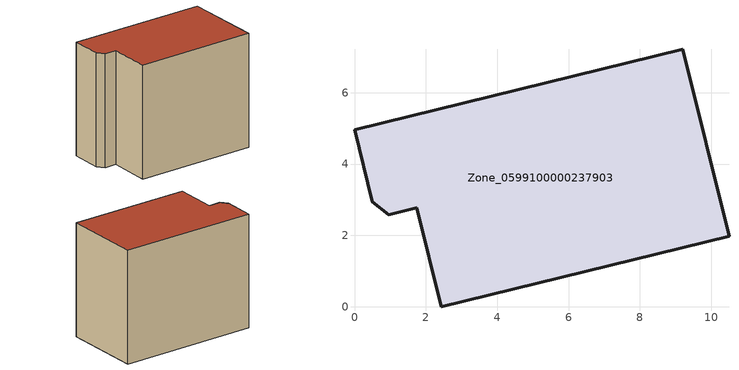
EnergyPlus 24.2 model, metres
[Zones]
Zone_0599100000237903
 floor ground (C_G): 0,4.96 9.2,7.22 10.5,1.98 2.43,0 1.75,2.77 0.96,2.58 0.5,2.94 z0
 wall outside (C_F): 2.43,0 10.5,1.98 9.2,7.22 0,4.96 0.5,2.94 0.96,2.58 1.75,2.77 2.43,0 z0:7.81
 roof outside (C_R): 9.2,7.22 0,4.96 0.5,2.94 0.96,2.58 1.75,2.77 2.43,0 10.5,1.98 z7.81
[BUILDING]
Pand.0599100000237903: North Axis=0; Terrain=City; Loads Convergence Tolerance Value=0.04; Temperature Convergence Tolerance Value=0.4; Solar Distribution=FullExterior; Maximum Number of Warmup Days=25; Minimum Number of Warmup Days=1
[Site:Location]
Rotterdam.The.Hague.AP_ZH_NLD Design_Conditions: Latitude=51.96; Longitude=4.45; Time Zone=1; Elevation=-4.5
[SITE:GROUNDTEMPERATURE:BUILDINGSURFACE]
18, 18, 18, 18, 18, 18, 18, 18, 18, 18, 18, 18
[MATERIAL] Thermal Absorptance=0.9; Solar Absorptance=0.7; Visible Absorptance=0.7
Name | Roughness | Thickness | Conductivity | Density | Specific Heat
G.TI.1975-1991 | MediumSmooth | 0.15 | 0.288461 | 540 | 1210
F.TI.1975-1991 | Rough | 0.3 | 0.230769 | 1920 | 840
R.TI.1975-1991 | MediumRough | 0.2 | 0.153846 | 1500 | 1000
[CONSTRUCTION]
C_G: G.TI.1975-1991
C_F: F.TI.1975-1991
C_R: R.TI.1975-1991
[ZONE]
Zone_0599100000237903: Type=1; Multiplier=1; Ceiling Height=Autocalculate; Volume=Autocalculate; Floor Area=autocalculate; Part of Total Floor Area=Yes
[ZONEINFILTRATION:DESIGNFLOWRATE]
Infil_Zone_0599100000237903: Zone or ZoneList or Space or SpaceList=Zone_0599100000237903; Schedule=AlwaysOn; Design Flow Rate Calculation Method=Flow/Area; Flow Rate per Floor Area=0.003; Constant Term Coefficient=1; Temperature Term Coefficient=0; Velocity Term Coefficient=0; Velocity Squared Term Coefficient=0
[HVACTEMPLATE:ZONE:IDEALLOADSAIRSYSTEM]
Zone_0599100000237903: Maximum Heating Supply Air Temperature=50; Minimum Cooling Supply Air Temperature=13; Maximum Heating Supply Air Humidity Ratio=0.0156; Minimum Cooling Supply Air Humidity Ratio=0.0077; Heating Limit=NoLimit; Cooling Limit=NoLimit; Dehumidification Control Type=ConstantSensibleHeatRatio; Cooling Sensible Heat Ratio=0.7; Dehumidification Setpoint=60; Humidification Control Type=None; Humidification Setpoint=30; Outdoor Air Method=None; Outdoor Air Flow Rate per Person=0.00944; Outdoor Air Flow Rate per Zone Floor Area=0; Outdoor Air Flow Rate per Zone=0; Demand Controlled Ventilation Type=None; Outdoor Air Economizer Type=NoEconomizer; Heat Recovery Type=None; Sensible Heat Recovery Effectiveness=0.7; Latent Heat Recovery Effectiveness=0.65
[ZONECONTROL:THERMOSTAT]
ThermostatControl_Zone_0599100000237903: Zone or ZoneList=Zone_0599100000237903; Control Type Schedule=DualSetpointControlType; Control 1=Thermostat_Zone_0599100000237903; Temperature Difference Between Cutout And Setpoint=0
[THERMOSTATSETPOINT:DUALSETPOINT]
Thermostat_Zone_0599100000237903: Heating Setpoint Temperature Schedule=HeatingSetpoint_Zone_0599100000237903; Cooling Setpoint Temperature Schedule=CoolingSetpoint_Zone_0599100000237903
[SCHEDULE:COMPACT]
HeatingSetpoint_Zone_0599100000237903: Through: 12/31, For: AllDays, Until: 24:00, 21
CoolingSetpoint_Zone_0599100000237903: Through: 12/31, For: AllDays, Until: 24:00, 24
DualSetpointControlType: Through: 12/31, For: AllDays, Until: 24:00, 4
AlwaysOn: Through: 12/31, For: AllDays, Until: 24:00, 1
